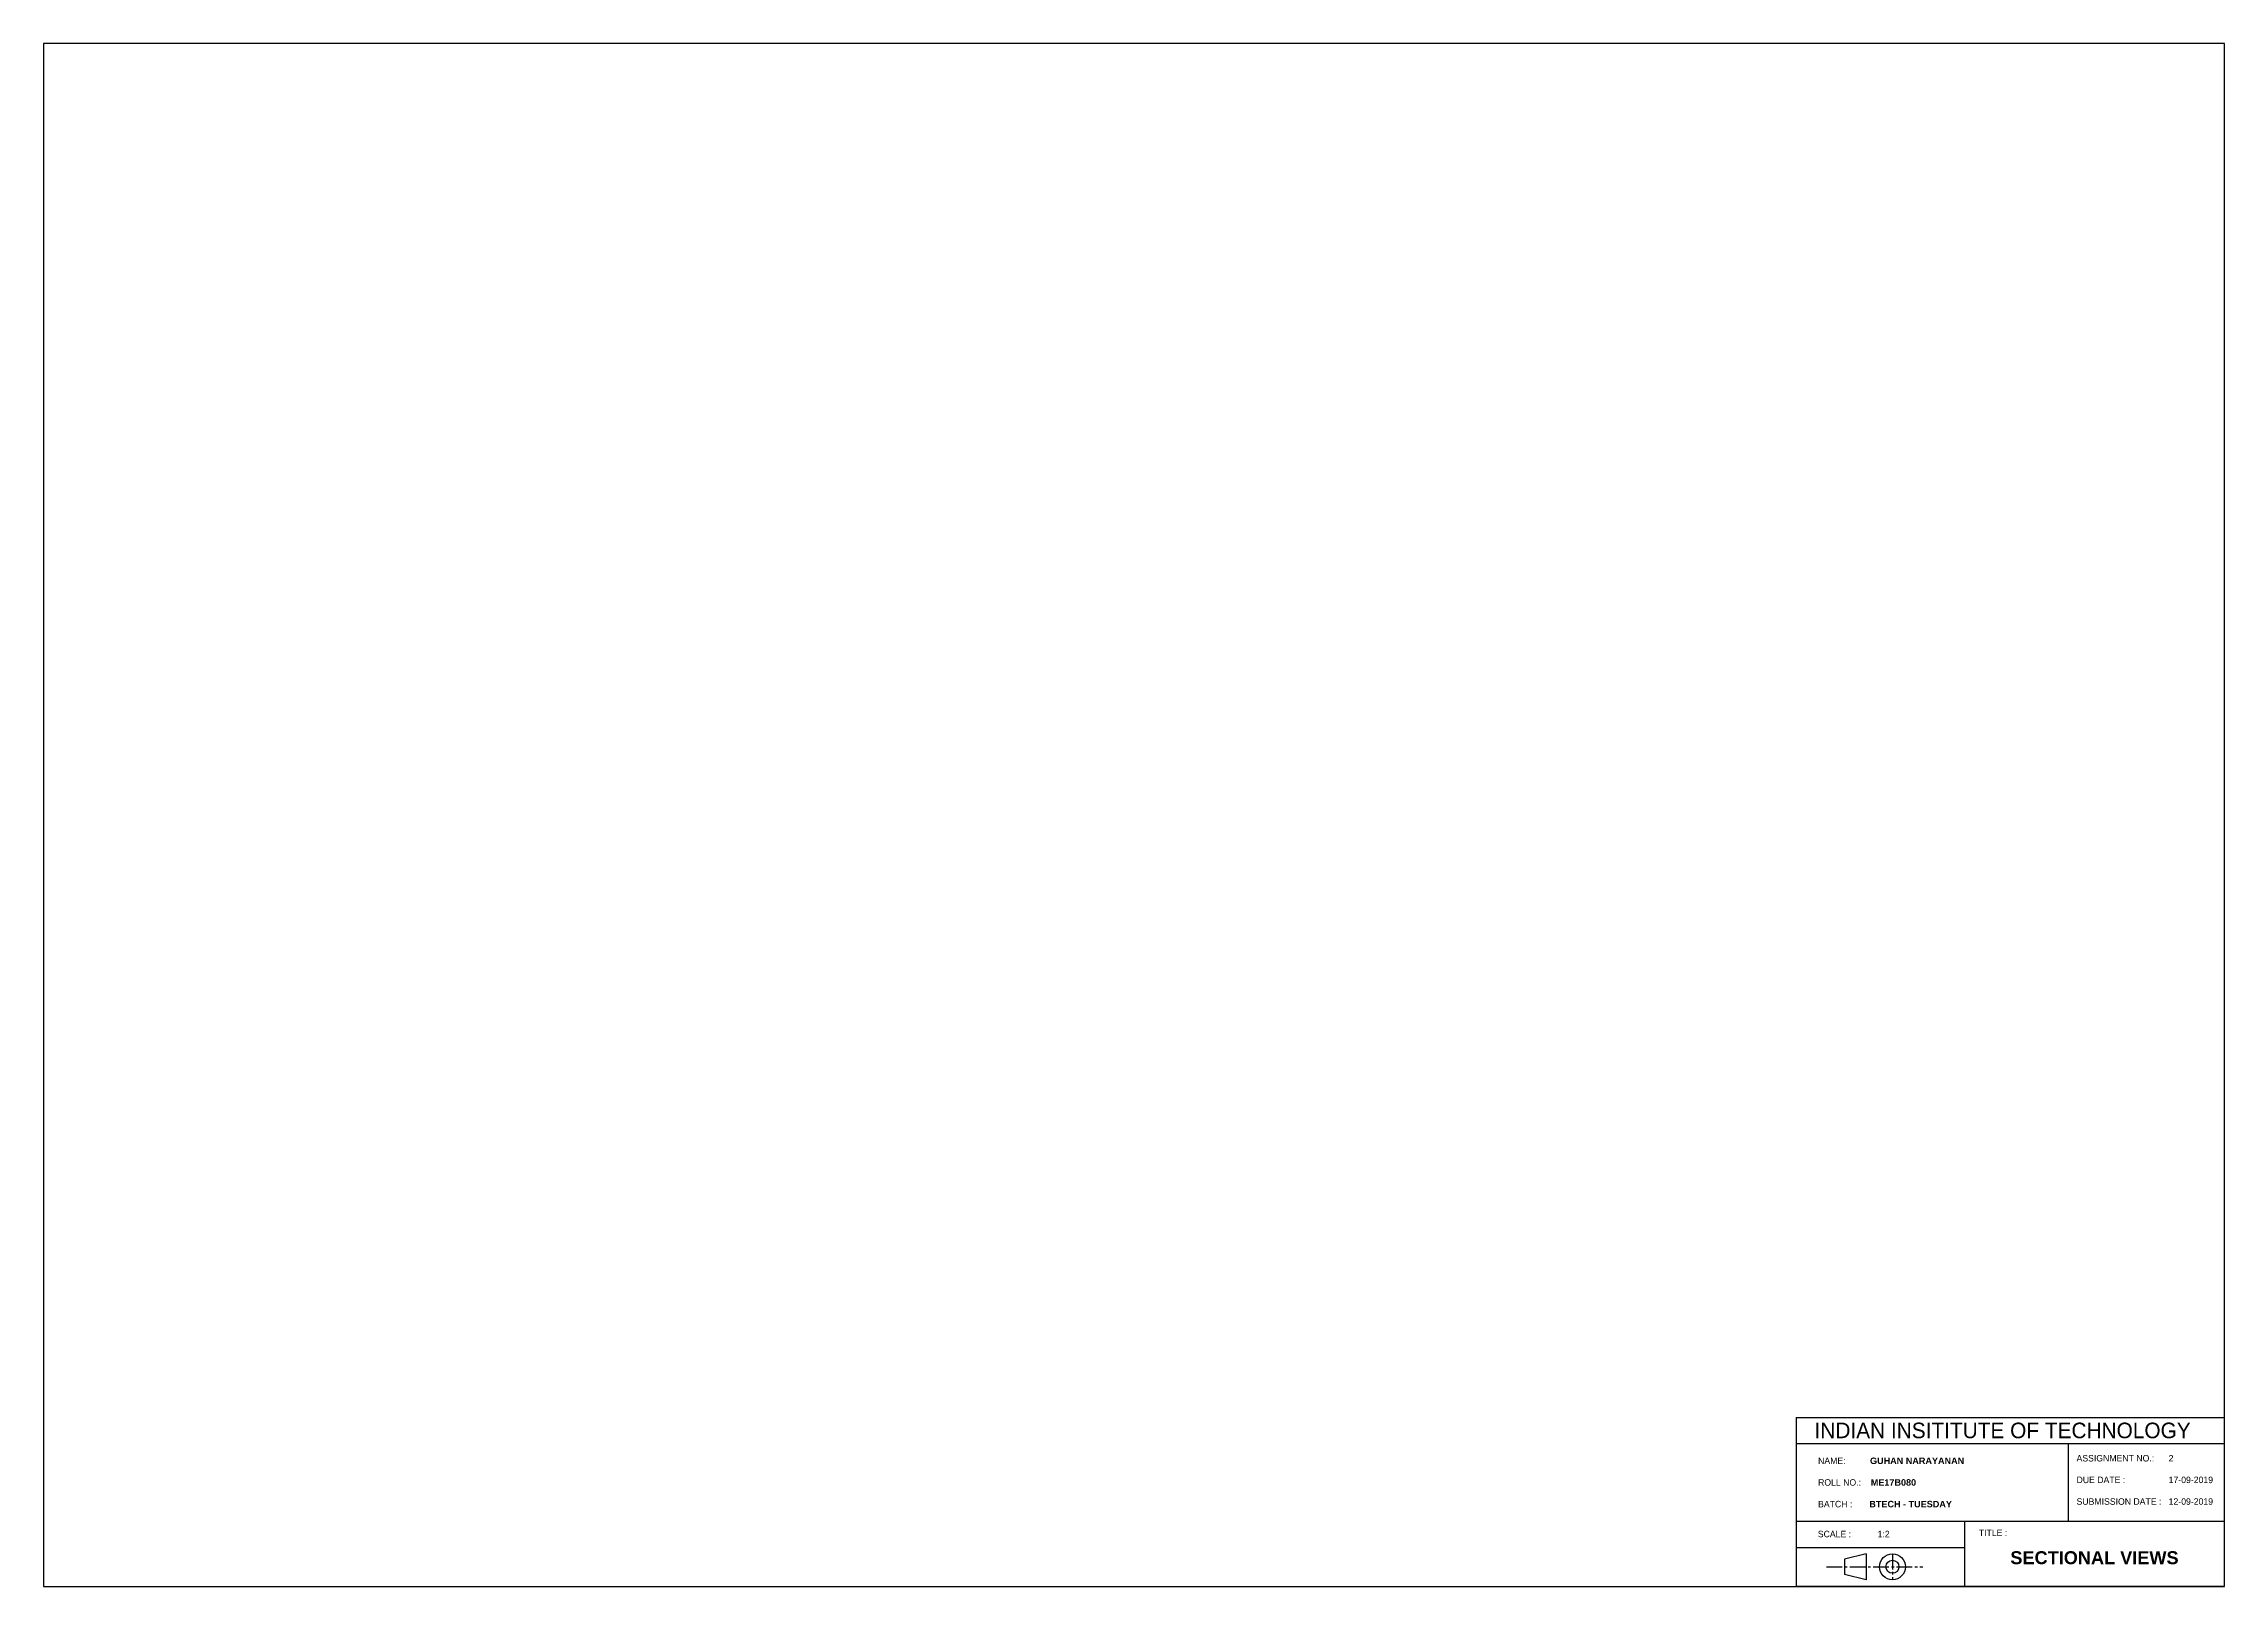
# Model space of a CAD drawing. Header units: millimetres. Extents: x -2626 to 3046, y -440 to 1628.
# Drawn here: x 1225 to 2065, y 983 to 1577 of the extents above; entities that cross this region are included whole.
import ezdxf

# ---------------------------------------------------------------- set-up
doc = ezdxf.new("R2010")
doc.units = ezdxf.units.MM
doc.linetypes.add('CENTER2', pattern=[1.125, 0.75, -0.125, 0.125, -0.125])

msp = doc.modelspace()

# ---------------------------------------------------------------- linework, layer by layer
at = {"color": 6, "ltscale": 8}
for p, q in [((1899.508, 1048.408), (2064.508, 1048.408)), ((1899.508, 1038.408), (2064.508, 1038.408)), ((2004.508, 1008.408), (2004.508, 1038.408)), ((2064.508, 1008.408), (1899.508, 1008.408)), ((1964.508, 983.408), (1964.508, 1008.408)), ((2064.508, 1008.408), (2004.508, 1008.408)), ((1899.508, 998.408), (1964.508, 998.408)), ((2064.508, 983.408), (1899.508, 983.408)), ((1899.508, 983.408), (1964.508, 983.408))]:
    msp.add_line(p, q, dxfattribs=at)
at = {"color": 6}
for p, q in [((1899.508, 1048.408), (1899.508, 983.408)), ((2064.508, 983.408), (2064.508, 1048.408)), ((1926.468, 995.942), (1918.223, 993.942)), ((1918.223, 993.944), (1918.223, 987.944)), ((1926.468, 995.942), (1926.468, 985.942)), ((1926.468, 985.942), (1918.223, 987.944))]:
    msp.add_line(p, q, dxfattribs=at)
at = {"color": 6, "linetype": 'CENTER2', "ltscale": 8}
for p, q in [((1936.653, 995.942), (1936.653, 985.942)), ((1911.253, 990.868), (1948.291, 990.942))]:
    msp.add_line(p, q, dxfattribs=at)
at = {"color": 6}
msp.add_lwpolyline([(1224.508, 983.408), (2064.508, 983.408), (2064.508, 1577.408), (1224.508, 1577.408)], close=True, dxfattribs=at)
at = {"color": 6, "ltscale": 8}
for radius in [5, 2.5]:
    msp.add_circle((1936.653, 990.942), radius, dxfattribs=at)

# ---------------------------------------------------------------- texts
at = {"color": 4, "ltscale": 15, "insert": (1906.652, 1046.454), "char_height": 6, "attachment_point": 1}
msp.add_mtext_dynamic_manual_height_columns('INDIAN INSITITUTE OF TECHNOLOGY', width=160.39558, gutter_width=1, heights=[0], dxfattribs=at)
at = {"color": 4, "ltscale": 8, "char_height": 2.5}
for s, width, insert, attachment_point in [('ASSIGNMENT NO.:      2\\P\\PDUE DATE :                  17-09-2019\\P\\PSUBMISSION DATE :   12-09-2019', 56.94921, (2007.558, 1024.394), 4), ('   NAME:       {\\fArial|b1|i0|c0|p34;   GUHAN NARAYANAN\\P}\\P   ROLL NO.:   {\\fArial|b1|i0|c0|p34; ME17B080\\P}\\P   BATCH :      {\\fArial|b1|i0|c0|p34; BTECH - TUESDAY}', 105, (1905.225, 1023.408), 4), ('SCALE :           1:2', 65, (1907.896, 1003.541), 4), ('TITLE : \\P           \\P           {\\fArial|b1|i0|c0|p34;\\H2x; SECTIONAL VIEWS}', 100, (1969.913, 1005.285), 1)]:
    msp.add_mtext_dynamic_manual_height_columns(s, width=width, gutter_width=1, heights=[0], dxfattribs=dict(at, insert=insert, attachment_point=attachment_point))

doc.saveas('drawing.dxf')
